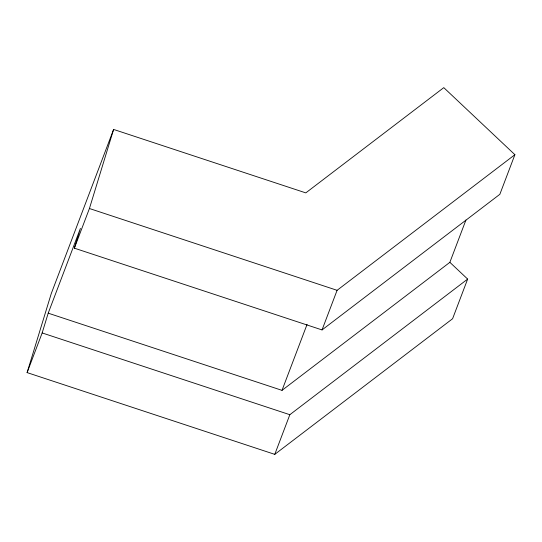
<?xml version="1.0" encoding="UTF-8"?>
<svg xmlns="http://www.w3.org/2000/svg" width="542" height="542" viewBox="0 0 542 542"><rect width="100%" height="100%" fill="white"/><g stroke="black" fill="none" stroke-linecap="round" stroke-linejoin="round"><path stroke-width="0.81" d="M27.1 372.598L51.28 293.52L113.61 129.436L305.803 192.884L443.783 87.641L514.9 154.694L499.853 194.307L322.043 329.929L74.362 248.168L80.412 228.399L48.211 313.174L42.161 332.944L27.1 372.598L274.774 454.359L452.59 318.737L467.651 279.083L449.867 262.328L465.93 220.045M74.362 248.168L89.43 208.514L113.61 129.436M48.211 313.174L282.009 390.355L307.057 324.421M274.774 454.359L289.834 414.705L467.651 279.083M322.043 329.929L337.09 290.316L514.9 154.694M282.009 390.355L449.867 262.328M42.161 332.944L289.834 414.705M89.43 208.514L337.09 290.316"/></g></svg>
